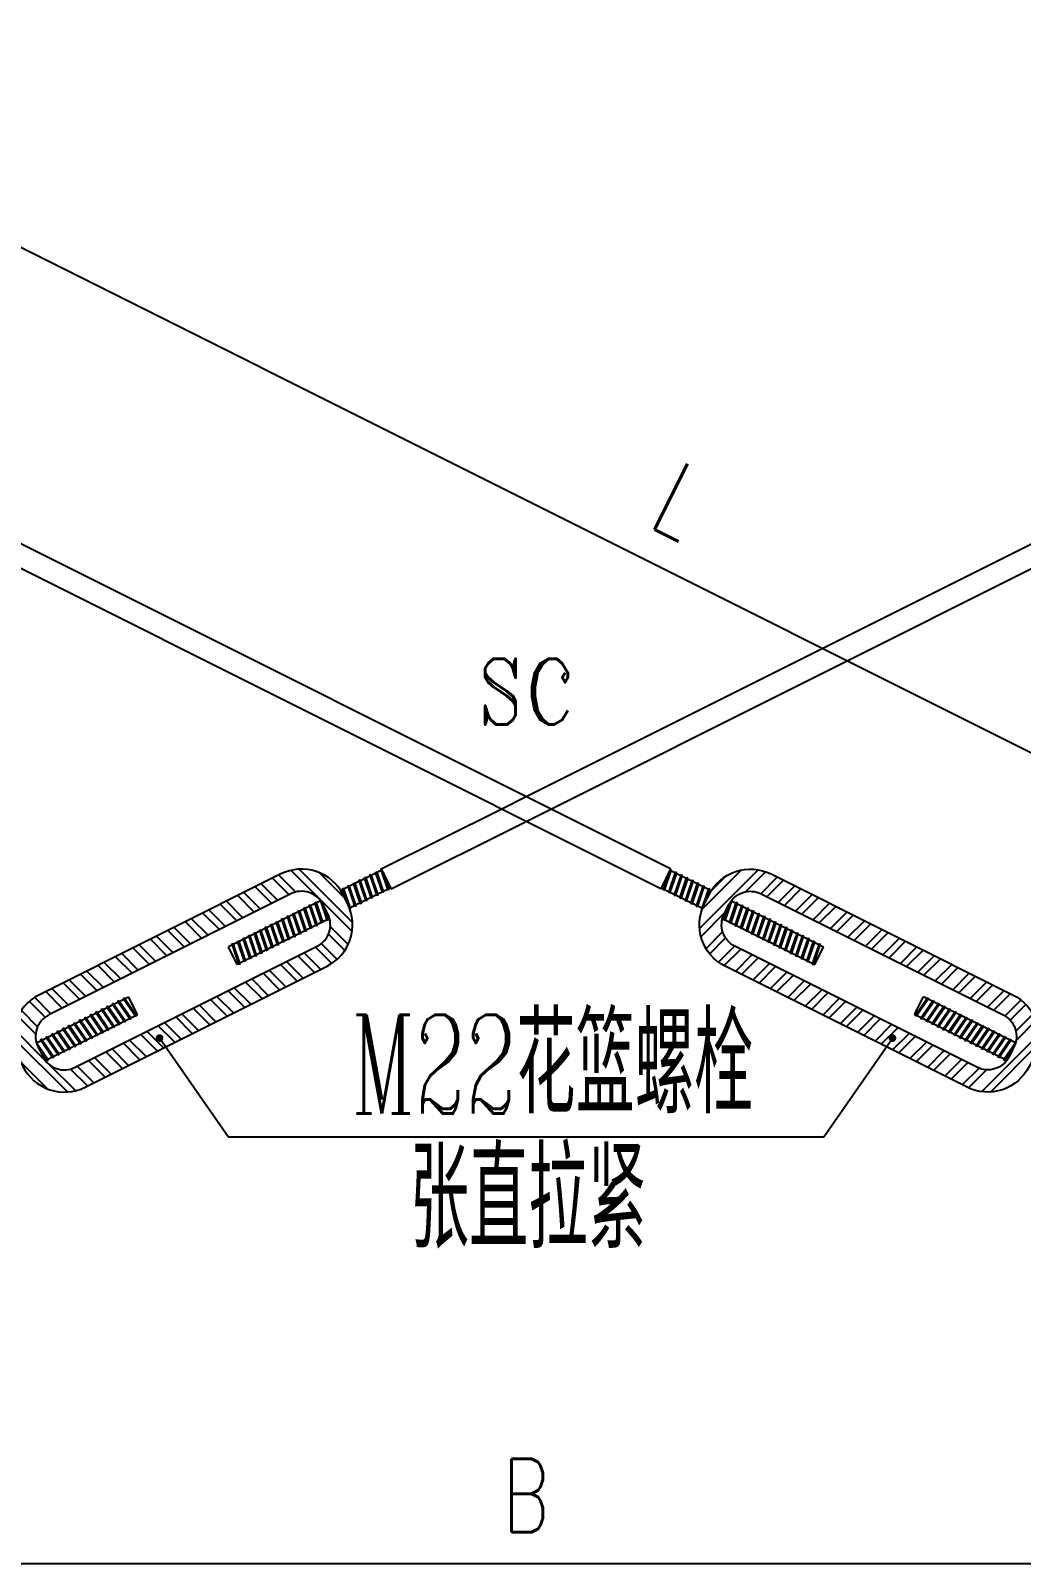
# Model space of a CAD drawing. Extents: x -17471 to 313636, y -71590 to 757901.
# Drawn here: x 197927 to 203446, y 705236 to 713771 of the extents above; entities that cross this region are included whole.
import ezdxf
from ezdxf.enums import TextEntityAlignment as Align

# ---------------------------------------------------------------- set-up
doc = ezdxf.new("R2010")
doc.units = 0
doc.header["$LTSCALE"] = 1000
doc.header["$MEASUREMENT"] = 0
for name, color, linetype in [('LAYER4', 4, 'Continuous'), ('PUB_DIM', 3, 'Continuous'), ('THIN', 7, 'Continuous'), ('填充', 8, 'Continuous'), ('支撑', 4, 'Continuous'), ('标注', 7, 'Continuous')]:
    doc.layers.add(name, color=color, linetype=linetype)
doc.styles.add('_TCH_DIM_T3', font='SIMPLEX', dxfattribs={"width": 0.705882, "bigfont": 'GBCBIG'})
doc.styles.add('TSSD_Label', font='complex.shx', dxfattribs={"width": 0.7, "bigfont": 'hztxt.shx'})
doc.dimstyles.new('_TCH_ARCH&&100', dxfattribs={"dimtxt": 297.5, "dimasz": 100, "dimexe": 250, "dimexo": 300, "dimgap": 126.25, "dimtad": 1, "dimdec": 0, "dimzin": 0, "dimdsep": 46, "dimtxsty": '_TCH_DIM_T3', "dimblk": 'ARCHTICK', "dimcen": 0.09, "dimclrt": 7, "dimazin": 2, "dimtfac": 1, "dimtdec": 0, "dimtix": 1, "dimtmove": 2, "dimatfit": 3, "dimfxl": 0, "dimtolj": 1, "dimtzin": 0, "dimarcsym": 0})

# ---------------------------------------------------------------- blocks, each defined once
blk = doc.blocks.new('*X663')
at = {"layer": '填充', "linetype": 'Continuous'}
for p, q in [((15639567.3, -855204.7), (15639642.7, -855129.2)), ((15639595.4, -855218.8), (15639670.9, -855143.3)), ((15639646.8, -855244.5), (15639722.3, -855169)), ((15639674.9, -855258.5), (15639750.4, -855183.1)), ((15639726.4, -855284.2), (15639801.8, -855208.8)), ((15639754.5, -855298.3), (15639830, -855222.8)), ((15639805.9, -855324), (15639881.4, -855248.5)), ((15639834, -855338.1), (15639909.5, -855262.6)), ((15639885.5, -855363.8), (15639960.9, -855288.3)), ((15639913.6, -855377.9), (15639989.1, -855302.4)), ((15639965, -855403.6), (15640040.5, -855328.1)), ((15639993.1, -855417.6), (15640068.6, -855342.2)), ((15640044.6, -855443.3), (15640120, -855367.9)), ((15640072.7, -855457.4), (15640148.2, -855381.9)), ((15639372.3, -855519), (15639447.8, -855443.5)), ((15639400.4, -855533), (15639475.9, -855457.6)), ((15640124.1, -855483.1), (15640199.6, -855407.6)), ((15640152.2, -855497.2), (15640227.7, -855421.7)), ((15640203.7, -855522.9), (15640279.1, -855447.4)), ((15640231.8, -855536.9), (15640307.3, -855461.5)), ((15639451.9, -855558.7), (15639527.3, -855483.3)), ((15639480, -855572.8), (15639555.5, -855497.3)), ((15639531.4, -855598.5), (15639606.9, -855523)), ((15639559.5, -855612.6), (15639635, -855537.1)), ((15640283.2, -855562.7), (15640358.7, -855487.2)), ((15640311.3, -855576.7), (15640386.8, -855501.3)), ((15640362.8, -855602.4), (15640438.2, -855527)), ((15640390.9, -855616.5), (15640466.4, -855541)), ((15639611, -855638.3), (15639686.4, -855562.8)), ((15639639.1, -855652.3), (15639714.6, -855576.9)), ((15639690.5, -855678.1), (15639766, -855602.6)), ((15639718.6, -855692.1), (15639794.1, -855616.7)), ((15640442.3, -855642.2), (15640517.8, -855566.7)), ((15640470.4, -855656.3), (15640545.9, -855580.8)), ((15640521.9, -855682), (15640597.3, -855606.5)), ((15639770.1, -855717.8), (15639845.5, -855642.4)), ((15639798.2, -855731.9), (15639873.7, -855656.4)), ((15639849.6, -855757.6), (15639925.1, -855682.1)), ((15640550, -855696), (15640617.5, -855628.6)), ((15639877.7, -855771.7), (15639953.2, -855696.2)), ((15639929.2, -855797.4), (15640004.6, -855721.9)), ((15639957.3, -855811.4), (15640032.8, -855736)), ((15640008.7, -855837.2), (15640084.2, -855761.7)), ((15640036.8, -855851.2), (15640112.3, -855775.8)), ((15640088.3, -855876.9), (15640163.7, -855801.5)), ((15640116.4, -855891), (15640191.9, -855815.5)), ((15640167.8, -855916.7), (15640243.3, -855841.2)), ((15640195.9, -855930.8), (15640271.4, -855855.3)), ((15640247.4, -855956.5), (15640322.8, -855881)), ((15640275.5, -855970.5), (15640351, -855895.1)), ((15640326.9, -855996.3), (15640402.4, -855920.8)), ((15640355, -856010.3), (15640424.9, -855940.4))]:
    blk.add_line(p, q, dxfattribs=at)
blk = doc.blocks.new('*X664')
at = {"layer": '填充', "linetype": 'Continuous'}
for p, q in [((15639209.5, -855323.8), (15639476.4, -855056.9)), ((15639222.1, -855234.1), (15639398.3, -855057.9)), ((15639264.3, -855149.7), (15639327.8, -855086.2)), ((15639418.7, -855156.8), (15639510, -855065.5)), ((15639487.6, -855165.1), (15639563.2, -855089.4)), ((15639515.8, -855179), (15639591.3, -855103.5)), ((15639215.6, -855359.9), (15639324.6, -855250.9)), ((15639238.6, -855414.1), (15639314.6, -855338)), ((15639256, -855438.8), (15639327.8, -855367)), ((15639295.1, -855476.9), (15639368.4, -855403.6)), ((15639321.2, -855493), (15639396.4, -855417.8))]:
    blk.add_line(p, q, dxfattribs=at)
blk = doc.blocks.new('*X665')
at = {"layer": '填充', "linetype": 'Continuous'}
for p, q in [((15640600.8, -855722.4), (15640673.6, -855649.5)), ((15640617.5, -855628.6), (15640625.4, -855620.6)), ((15640624.1, -855741.2), (15640695.3, -855670.1)), ((15640650.5, -855792), (15640728.2, -855714.3)), ((15640651.4, -855833.3), (15640741.3, -855743.4)), ((15640495.4, -856066.4), (15640753.3, -855808.5)), ((15640536.3, -856067.7), (15640749.9, -855854.1)), ((15640406.5, -856036), (15640482.7, -855959.8)), ((15640424.9, -855940.4), (15640430.5, -855934.9)), ((15640435.2, -856049.5), (15640517.3, -855967.4))]:
    blk.add_line(p, q, dxfattribs=at)
blk = doc.blocks.new('*X666')
at = {"layer": '填充', "linetype": 'Continuous'}
for p, q in [((15636226.4, -855728), (15636155, -855656.6)), ((15636253.1, -855712.5), (15636179.3, -855638.7)), ((15636183.7, -855804.6), (15636103.4, -855724.3)), ((15636192.3, -855771.1), (15636118.8, -855697.6)), ((15636328.2, -856068.5), (15636082.4, -855822.6)), ((15636227.1, -855925.2), (15636084.7, -855782.8)), ((15636235.7, -856053.1), (15636115.4, -855932.7)), ((15636364.4, -856062.4), (15636245, -855943.1)), ((15636420, -856040.9), (15636342.9, -855963.8)), ((15636448.1, -856026.8), (15636372.6, -855951.3))]:
    blk.add_line(p, q, dxfattribs=at)
blk = doc.blocks.new('*X667')
at = {"layer": '填充', "linetype": 'Continuous'}
for p, q in [((15637626.7, -855296.2), (15637384.6, -855054.1)), ((15637338.7, -855169.7), (15637263.2, -855094.3)), ((15637369, -855157.9), (15637291.4, -855080.2)), ((15637624.7, -855336.5), (15637347.6, -855059.3)), ((15637590.9, -855183.3), (15637477.5, -855069.9)), ((15637287.3, -855195.5), (15637275.3, -855183.5)), ((15637607.2, -855396.1), (15637526, -855314.8)), ((15637555.9, -855464.1), (15637484.4, -855392.6)), ((15637592.3, -855423.4), (15637517.8, -855348.9)), ((15637482.2, -855509.7), (15637438.3, -855465.8)), ((15637532, -855482.4), (15637458.2, -855408.6))]:
    blk.add_line(p, q, dxfattribs=at)
blk = doc.blocks.new('*X668')
at = {"layer": '填充', "linetype": 'Continuous'}
for p, q in [((15637275.3, -855183.5), (15637211.8, -855120)), ((15637179.6, -855249.3), (15637104.1, -855173.8)), ((15637207.7, -855235.2), (15637132.3, -855159.8)), ((15637259.1, -855209.5), (15637183.7, -855134.1)), ((15637020.5, -855328.8), (15636945, -855253.4)), ((15637048.6, -855314.8), (15636973.2, -855239.3)), ((15637100, -855289.1), (15637024.6, -855213.6)), ((15637128.2, -855275), (15637052.7, -855199.5)), ((15636861.4, -855408.4), (15636785.9, -855332.9)), ((15636889.5, -855394.3), (15636814.1, -855318.9)), ((15636941, -855368.6), (15636865.5, -855293.2)), ((15636969.1, -855354.6), (15636893.6, -855279.1)), ((15636730.4, -855473.9), (15636655, -855398.4)), ((15636781.9, -855448.2), (15636706.4, -855372.7)), ((15636810, -855434.1), (15636734.5, -855358.6)), ((15636622.8, -855527.7), (15636547.3, -855452.3)), ((15636650.9, -855513.7), (15636575.4, -855438.2)), ((15636702.3, -855487.9), (15636626.8, -855412.5)), ((15637402.7, -855549.5), (15637327.2, -855474)), ((15637454.1, -855523.8), (15637378.6, -855448.3)), ((15637438.3, -855465.8), (15637406.8, -855434.3)), ((15636463.7, -855607.3), (15636388.2, -855531.8)), ((15636491.8, -855593.2), (15636416.3, -855517.7)), ((15636543.2, -855567.5), (15636467.7, -855492)), ((15636571.3, -855553.4), (15636495.9, -855478)), ((15637295, -855603.3), (15637219.5, -855527.9)), ((15637323.1, -855589.3), (15637247.7, -855513.8)), ((15637374.5, -855563.6), (15637299.1, -855488.1)), ((15636304.6, -855686.8), (15636229.1, -855611.4)), ((15636332.7, -855672.8), (15636257.2, -855597.3)), ((15636384.1, -855647), (15636308.6, -855571.6)), ((15636412.2, -855633), (15636336.8, -855557.5)), ((15637135.9, -855682.9), (15637060.4, -855607.4)), ((15637164, -855668.8), (15637088.6, -855593.4)), ((15637215.4, -855643.1), (15637140, -855567.7)), ((15637243.6, -855629.1), (15637168.1, -855553.6)), ((15637004.9, -855748.4), (15636929.5, -855672.9)), ((15637056.3, -855722.7), (15636980.9, -855647.2)), ((15637084.5, -855708.6), (15637009, -855633.1)), ((15636845.8, -855827.9), (15636770.4, -855752.5)), ((15636897.2, -855802.2), (15636821.8, -855726.7)), ((15636925.4, -855788.2), (15636849.9, -855712.7)), ((15636976.8, -855762.4), (15636901.3, -855687)), ((15636738.2, -855881.8), (15636662.7, -855806.3)), ((15636766.3, -855867.7), (15636690.8, -855792.2)), ((15636817.7, -855842), (15636742.2, -855766.5)), ((15636579.1, -855961.3), (15636503.6, -855885.8)), ((15636607.2, -855947.3), (15636531.7, -855871.8)), ((15636658.6, -855921.5), (15636583.1, -855846.1)), ((15636686.7, -855907.5), (15636611.3, -855832)), ((15636499.5, -856001.1), (15636424, -855925.6)), ((15636527.6, -855987), (15636452.2, -855911.6))]:
    blk.add_line(p, q, dxfattribs=at)
blk = doc.blocks.new('_ArchTick')
at = {"color": 0, "linetype": 'ByBlock', "const_width": 0.4}
blk.add_lwpolyline([(-0.5, -0.5), (0.5, 0.5)], dxfattribs=at)
blk = doc.blocks.new('*D3128')
at = {"layer": 'Defpoints', "color": 0, "transparency": 16777216}
for p in [(8489082.6, -2319378.5), (8496582.6, -2319378.5), (8496582.6, -2320360.3)]:
    blk.add_point(p, dxfattribs=at)
at = {"layer": 'PUB_DIM', "color": 0, "lineweight": -2, "transparency": 16777216}
for p, q in [((8489082.6, -2319678.5), (8489082.6, -2320610.3)), ((8496582.6, -2319678.5), (8496582.6, -2320610.3)), ((8489082.6, -2320360.3), (8496582.6, -2320360.3))]:
    blk.add_line(p, q, dxfattribs=at)
at = {"layer": 'PUB_DIM', "color": 0, "lineweight": -2, "transparency": 16777216, "xscale": 100, "yscale": 100, "zscale": 100, "rotation": 180}
blk.add_blockref('_ArchTick', (8489082.6, -2320360.3), dxfattribs=at)
at = {"layer": 'PUB_DIM', "color": 0, "lineweight": -2, "transparency": 16777216, "xscale": 100, "yscale": 100, "zscale": 100}
blk.add_blockref('_ArchTick', (8496582.6, -2320360.3), dxfattribs=at)
at = {"layer": 'PUB_DIM', "color": 7, "transparency": 16777216, "insert": (8492832.6, -2320085.3), "char_height": 297.5, "attachment_point": 5, "style": '_TCH_DIM_T3'}
blk.add_mtext('\\A1;B', dxfattribs=at)
blk = doc.blocks.new('*D3130')
at = {"layer": 'Defpoints', "color": 0, "transparency": 16777216}
for p in [(8488548.2, -2315118.7), (8497635.2, -2318456), (8497152.7, -2319420.9)]:
    blk.add_point(p, dxfattribs=at)
at = {"layer": 'PUB_DIM', "color": 0, "lineweight": -2, "transparency": 16777216}
for p, q in [((8488682.4, -2314850.3), (8489142.5, -2313930.1)), ((8489030.7, -2314153.7), (8497635.2, -2318456)), ((8497286.9, -2319152.6), (8497747, -2318232.4))]:
    blk.add_line(p, q, dxfattribs=at)
at = {"layer": 'PUB_DIM', "color": 0, "lineweight": -2, "transparency": 16777216, "xscale": 100, "yscale": 100, "zscale": 100}
for p, rotation in [((8489030.7, -2314153.7), 153.4349488244253), ((8497635.2, -2318456), 333.4349488244252)]:
    blk.add_blockref('_ArchTick', p, dxfattribs=dict(at, rotation=rotation))
at = {"layer": 'PUB_DIM', "color": 7, "transparency": 16777216, "insert": (8493455.9, -2316058.9), "char_height": 297.5, "attachment_point": 5, "rotation": 333.43495, "style": '_TCH_DIM_T3'}
blk.add_mtext('\\A1;L', dxfattribs=at)
blk = doc.blocks.new('2a')
at = {"layer": 'LAYER4'}
for points in [[(8491839.7, -2317568.7), (8490859.4, -2318058.8, 0.414214), (8490775.6, -2318310.4), (8490794.5, -2318348.3, 0.414214), (8491046.1, -2318432.1), (8492026.4, -2317942, 0.414214), (8492110.2, -2317690.4), (8492091.3, -2317652.5, 0.414214)], [(8493825.4, -2317568.7), (8494805.7, -2318058.8, -0.414214), (8494889.6, -2318310.4), (8494870.7, -2318348.3, -0.414214), (8494619.1, -2318432.1), (8493638.8, -2317942, -0.414214), (8493554.9, -2317690.4), (8493573.9, -2317652.5, -0.414214)], [(8491880, -2317649.2), (8490899.7, -2318139.3, 0.414214), (8490856.1, -2318270.2), (8490875, -2318308, 0.414214), (8491005.8, -2318351.6), (8491986.1, -2317861.5, 0.414214), (8492029.7, -2317730.7), (8492010.8, -2317692.8, 0.414214)], [(8493785.2, -2317649.2), (8494765.5, -2318139.3, -0.414214), (8494809.1, -2318270.2), (8494790.2, -2318308, -0.414214), (8494659.3, -2318351.6), (8493679, -2317861.5, -0.414214), (8493635.4, -2317730.7), (8493654.4, -2317692.8, -0.414214)]]:
    blk.add_lwpolyline(points, format="xyb", close=True, dxfattribs=at)
at = {"layer": '支撑', "linetype": 'Continuous'}
for p, q in [((8493418.6, -2317548.3), (8489326.3, -2315502.1)), ((8492832.6, -2317255.3), (8496338.8, -2315502.1)), ((8493378.4, -2317628.8), (8489286.1, -2315582.6)), ((8492933.2, -2317305.6), (8496379.1, -2315582.6)), ((8492246.5, -2317548.3), (8492732, -2317305.6)), ((8492286.8, -2317628.8), (8492832.6, -2317355.9)), ((8492248.8, -2317552.8), (8492082, -2317636.1)), ((8492246.5, -2317548.3), (8492286.8, -2317628.8)), ((8493418.6, -2317548.3), (8493378.4, -2317628.8)), ((8493416.4, -2317552.8), (8493583.1, -2317636.1)), ((8492284.5, -2317624.3), (8492117.8, -2317707.7)), ((8493380.6, -2317624.3), (8493547.4, -2317707.7)), ((8492000.7, -2317676.8), (8491627.1, -2317863.6)), ((8493664.4, -2317676.8), (8494038, -2317863.6)), ((8492036.5, -2317748.3), (8491662.9, -2317935.1)), ((8493628.6, -2317748.3), (8494002.3, -2317935.1)), ((8491662.9, -2317935.1), (8491627.1, -2317863.6)), ((8494002.3, -2317935.1), (8494038, -2317863.6)), ((8490849.3, -2318252.5), (8491222.9, -2318065.7)), ((8491258.7, -2318137.2), (8491222.9, -2318065.7)), ((8494406.5, -2318137.2), (8494442.3, -2318065.7)), ((8494815.9, -2318252.5), (8494442.3, -2318065.7)), ((8490885.1, -2318324.1), (8491258.7, -2318137.2)), ((8494780.1, -2318324.1), (8494406.5, -2318137.2))]:
    blk.add_line(p, q, dxfattribs=at)
at = {"layer": '标注', "color": 5, "linetype": 'Continuous'}
for p, q in [((8492732, -2317305.6), (8492832.6, -2317255.3)), ((8492832.6, -2317355.9), (8492933.2, -2317305.6))]:
    blk.add_line(p, q, dxfattribs=at)
at = {"layer": '标注', "linetype": 'Continuous'}
for p, q in [((8492201.2, -2317576.6), (8492201.8, -2317570.6)), ((8492201.2, -2317576.6), (8492227, -2317653.1)), ((8492201.8, -2317570.6), (8492230.9, -2317656.7)), ((8492205.7, -2317574.3), (8492201.8, -2317570.6)), ((8492205.7, -2317574.3), (8492231.5, -2317650.8)), ((8492223.5, -2317565.4), (8492224.2, -2317559.5)), ((8492223.5, -2317565.4), (8492249.4, -2317641.9)), ((8492224.2, -2317559.5), (8492253.2, -2317645.6)), ((8492228, -2317563.1), (8492224.2, -2317559.5)), ((8492228, -2317563.1), (8492253.9, -2317639.6)), ((8492245.9, -2317554.2), (8492246.5, -2317548.3)), ((8492245.9, -2317554.2), (8492271.7, -2317630.7)), ((8492246.5, -2317548.3), (8492275.6, -2317634.4)), ((8492254.7, -2317564.5), (8492276.2, -2317628.5)), ((8493410.5, -2317564.5), (8493388.9, -2317628.5)), ((8493418.6, -2317548.3), (8493389.6, -2317634.4)), ((8493419.3, -2317554.2), (8493393.4, -2317630.7)), ((8493437.1, -2317563.1), (8493411.3, -2317639.6)), ((8493441, -2317559.5), (8493411.9, -2317645.6)), ((8493441.6, -2317565.4), (8493415.8, -2317641.9)), ((8493419.3, -2317554.2), (8493418.6, -2317548.3)), ((8493459.5, -2317574.3), (8493433.6, -2317650.8)), ((8493463.4, -2317570.6), (8493434.3, -2317656.7)), ((8493437.1, -2317563.1), (8493441, -2317559.5)), ((8493464, -2317576.6), (8493438.2, -2317653.1)), ((8493441.6, -2317565.4), (8493441, -2317559.5)), ((8493459.5, -2317574.3), (8493463.4, -2317570.6)), ((8493464, -2317576.6), (8493463.4, -2317570.6)), ((8492089.4, -2317632.5), (8492090, -2317626.5)), ((8492089.4, -2317632.5), (8492106.2, -2317682.4)), ((8492090, -2317626.5), (8492115.3, -2317701.3)), ((8492093.9, -2317630.2), (8492090, -2317626.5)), ((8492093.9, -2317630.2), (8492119.7, -2317706.7)), ((8492111.7, -2317621.3), (8492112.4, -2317615.4)), ((8492111.7, -2317621.3), (8492137.6, -2317697.8)), ((8492112.4, -2317615.4), (8492141.4, -2317701.5)), ((8492116.2, -2317619), (8492112.4, -2317615.4)), ((8492116.2, -2317619), (8492142.1, -2317695.5)), ((8492134.1, -2317610.1), (8492134.7, -2317604.2)), ((8492134.1, -2317610.1), (8492159.9, -2317686.6)), ((8492134.7, -2317604.2), (8492163.8, -2317690.3)), ((8492138.6, -2317607.8), (8492134.7, -2317604.2)), ((8492138.6, -2317607.8), (8492164.4, -2317684.4)), ((8492156.4, -2317598.9), (8492157.1, -2317593)), ((8492156.4, -2317598.9), (8492182.3, -2317675.4)), ((8492157.1, -2317593), (8492186.2, -2317679.1)), ((8492161, -2317596.7), (8492157.1, -2317593)), ((8492161, -2317596.7), (8492186.8, -2317673.2)), ((8492178.8, -2317587.7), (8492179.4, -2317581.8)), ((8492178.8, -2317587.7), (8492204.6, -2317664.3)), ((8492179.4, -2317581.8), (8492208.5, -2317667.9)), ((8492183.3, -2317585.5), (8492179.4, -2317581.8)), ((8492183.3, -2317585.5), (8492209.2, -2317662)), ((8492253.2, -2317645.6), (8492249.4, -2317641.9)), ((8492253.9, -2317639.6), (8492253.2, -2317645.6)), ((8492275.6, -2317634.4), (8492271.7, -2317630.7)), ((8492276.2, -2317628.5), (8492275.6, -2317634.4)), ((8492286.8, -2317628.8), (8492282.3, -2317625.4)), ((8493378.4, -2317628.8), (8493382.9, -2317625.4)), ((8493388.9, -2317628.5), (8493389.6, -2317634.4)), ((8493389.6, -2317634.4), (8493393.4, -2317630.7)), ((8493411.3, -2317639.6), (8493411.9, -2317645.6)), ((8493411.9, -2317645.6), (8493415.8, -2317641.9)), ((8493481.8, -2317585.5), (8493456, -2317662)), ((8493485.7, -2317581.8), (8493456.6, -2317667.9)), ((8493486.4, -2317587.7), (8493460.5, -2317664.3)), ((8493504.2, -2317596.7), (8493478.4, -2317673.2)), ((8493508.1, -2317593), (8493479, -2317679.1)), ((8493481.8, -2317585.5), (8493485.7, -2317581.8)), ((8493508.7, -2317598.9), (8493482.9, -2317675.4)), ((8493486.4, -2317587.7), (8493485.7, -2317581.8)), ((8493526.6, -2317607.8), (8493500.7, -2317684.4)), ((8493530.4, -2317604.2), (8493501.4, -2317690.3)), ((8493504.2, -2317596.7), (8493508.1, -2317593)), ((8493531.1, -2317610.1), (8493505.2, -2317686.6)), ((8493508.7, -2317598.9), (8493508.1, -2317593)), ((8493548.9, -2317619), (8493523.1, -2317695.5)), ((8493552.8, -2317615.4), (8493523.7, -2317701.5)), ((8493526.6, -2317607.8), (8493530.4, -2317604.2)), ((8493553.4, -2317621.3), (8493527.6, -2317697.8)), ((8493531.1, -2317610.1), (8493530.4, -2317604.2)), ((8493571.3, -2317630.2), (8493545.4, -2317706.7)), ((8493548.9, -2317619), (8493552.8, -2317615.4)), ((8493575.2, -2317626.5), (8493549.9, -2317701.3)), ((8493553.4, -2317621.3), (8493552.8, -2317615.4)), ((8493575.8, -2317632.5), (8493558.9, -2317682.4)), ((8493571.3, -2317630.2), (8493575.2, -2317626.5)), ((8493575.8, -2317632.5), (8493575.2, -2317626.5)), ((8491955.2, -2317699.5), (8491955.8, -2317693.6)), ((8491955.2, -2317699.5), (8491981, -2317776.1)), ((8491959.7, -2317697.3), (8491955.8, -2317693.6)), ((8491955.8, -2317693.6), (8491984.9, -2317779.7)), ((8491959.7, -2317697.3), (8491985.6, -2317773.8)), ((8491977.6, -2317688.4), (8491978.2, -2317682.4)), ((8491977.6, -2317688.4), (8492003.4, -2317764.9)), ((8491982.1, -2317686.1), (8491978.2, -2317682.4)), ((8491978.2, -2317682.4), (8492007.3, -2317768.5)), ((8491982.1, -2317686.1), (8492007.9, -2317762.6)), ((8491999.9, -2317677.2), (8492000.1, -2317675.9)), ((8491999.9, -2317677.2), (8492025.8, -2317753.7)), ((8492003.9, -2317681.1), (8492029.6, -2317757.4)), ((8492009.8, -2317690.9), (8492030.3, -2317751.4)), ((8492141.4, -2317701.5), (8492137.6, -2317697.8)), ((8492142.1, -2317695.5), (8492141.4, -2317701.5)), ((8492163.8, -2317690.3), (8492159.9, -2317686.6)), ((8492164.4, -2317684.4), (8492163.8, -2317690.3)), ((8492186.2, -2317679.1), (8492182.3, -2317675.4)), ((8492186.8, -2317673.2), (8492186.2, -2317679.1)), ((8492208.5, -2317667.9), (8492204.6, -2317664.3)), ((8492209.2, -2317662), (8492208.5, -2317667.9)), ((8492230.9, -2317656.7), (8492227, -2317653.1)), ((8492231.5, -2317650.8), (8492230.9, -2317656.7)), ((8493433.6, -2317650.8), (8493434.3, -2317656.7)), ((8493434.3, -2317656.7), (8493438.2, -2317653.1)), ((8493456, -2317662), (8493456.6, -2317667.9)), ((8493456.6, -2317667.9), (8493460.5, -2317664.3)), ((8493478.4, -2317673.2), (8493479, -2317679.1)), ((8493479, -2317679.1), (8493482.9, -2317675.4)), ((8493500.7, -2317684.4), (8493501.4, -2317690.3)), ((8493501.4, -2317690.3), (8493505.2, -2317686.6)), ((8493523.1, -2317695.5), (8493523.7, -2317701.5)), ((8493523.7, -2317701.5), (8493527.6, -2317697.8)), ((8493655.3, -2317690.9), (8493634.9, -2317751.4)), ((8493661.3, -2317681.1), (8493635.5, -2317757.4)), ((8493665.2, -2317677.2), (8493639.4, -2317753.7)), ((8493683.1, -2317686.1), (8493657.2, -2317762.6)), ((8493687, -2317682.4), (8493657.9, -2317768.5)), ((8493687.6, -2317688.4), (8493661.8, -2317764.9)), ((8493665.2, -2317677.2), (8493665.1, -2317675.9)), ((8493705.4, -2317697.3), (8493679.6, -2317773.8)), ((8493709.3, -2317693.6), (8493680.2, -2317779.7)), ((8493683.1, -2317686.1), (8493687, -2317682.4)), ((8493710, -2317699.5), (8493684.1, -2317776.1)), ((8493687.6, -2317688.4), (8493687, -2317682.4)), ((8493705.4, -2317697.3), (8493709.3, -2317693.6)), ((8493710, -2317699.5), (8493709.3, -2317693.6)), ((8491821, -2317766.6), (8491821.7, -2317760.7)), ((8491821, -2317766.6), (8491846.9, -2317843.1)), ((8491825.5, -2317764.4), (8491821.7, -2317760.7)), ((8491821.7, -2317760.7), (8491850.7, -2317846.8)), ((8491825.5, -2317764.4), (8491851.4, -2317840.9)), ((8491843.4, -2317755.4), (8491844, -2317749.5)), ((8491843.4, -2317755.4), (8491869.2, -2317832)), ((8491847.9, -2317753.2), (8491844, -2317749.5)), ((8491844, -2317749.5), (8491873.1, -2317835.6)), ((8491847.9, -2317753.2), (8491873.7, -2317829.7)), ((8491865.8, -2317744.3), (8491866.4, -2317738.3)), ((8491865.8, -2317744.3), (8491891.6, -2317820.8)), ((8491870.3, -2317742), (8491866.4, -2317738.3)), ((8491866.4, -2317738.3), (8491895.5, -2317824.4)), ((8491870.3, -2317742), (8491896.1, -2317818.5)), ((8491888.1, -2317733.1), (8491888.8, -2317727.2)), ((8491888.1, -2317733.1), (8491914, -2317809.6)), ((8491892.6, -2317730.8), (8491888.8, -2317727.2)), ((8491888.8, -2317727.2), (8491917.8, -2317813.3)), ((8491892.6, -2317730.8), (8491918.5, -2317807.3)), ((8491910.5, -2317721.9), (8491911.1, -2317716)), ((8491910.5, -2317721.9), (8491936.3, -2317798.4)), ((8491915, -2317719.6), (8491911.1, -2317716)), ((8491911.1, -2317716), (8491940.2, -2317802.1)), ((8491915, -2317719.6), (8491940.8, -2317796.2)), ((8491932.8, -2317710.7), (8491933.5, -2317704.8)), ((8491932.8, -2317710.7), (8491958.7, -2317787.2)), ((8491937.4, -2317708.5), (8491933.5, -2317704.8)), ((8491933.5, -2317704.8), (8491962.5, -2317790.9)), ((8491937.4, -2317708.5), (8491963.2, -2317785)), ((8492007.3, -2317768.5), (8492003.4, -2317764.9)), ((8492007.9, -2317762.6), (8492007.3, -2317768.5)), ((8492029.6, -2317757.4), (8492025.8, -2317753.7)), ((8492030.3, -2317751.4), (8492029.6, -2317757.4)), ((8492119.7, -2317706.7), (8492119.2, -2317711.5)), ((8493545.4, -2317706.7), (8493546, -2317711.5)), ((8493634.9, -2317751.4), (8493635.5, -2317757.4)), ((8493635.5, -2317757.4), (8493639.4, -2317753.7)), ((8493657.2, -2317762.6), (8493657.9, -2317768.5)), ((8493657.9, -2317768.5), (8493661.8, -2317764.9)), ((8493727.8, -2317708.5), (8493702, -2317785)), ((8493731.7, -2317704.8), (8493702.6, -2317790.9)), ((8493732.3, -2317710.7), (8493706.5, -2317787.2)), ((8493750.2, -2317719.6), (8493724.3, -2317796.2)), ((8493754, -2317716), (8493725, -2317802.1)), ((8493727.8, -2317708.5), (8493731.7, -2317704.8)), ((8493754.7, -2317721.9), (8493728.8, -2317798.4)), ((8493732.3, -2317710.7), (8493731.7, -2317704.8)), ((8493772.5, -2317730.8), (8493746.7, -2317807.3)), ((8493776.4, -2317727.2), (8493747.3, -2317813.3)), ((8493750.2, -2317719.6), (8493754, -2317716)), ((8493777, -2317733.1), (8493751.2, -2317809.6)), ((8493754.7, -2317721.9), (8493754, -2317716)), ((8493794.9, -2317742), (8493769, -2317818.5)), ((8493798.8, -2317738.3), (8493769.7, -2317824.4)), ((8493772.5, -2317730.8), (8493776.4, -2317727.2)), ((8493799.4, -2317744.3), (8493773.6, -2317820.8)), ((8493777, -2317733.1), (8493776.4, -2317727.2)), ((8493817.2, -2317753.2), (8493791.4, -2317829.7)), ((8493821.1, -2317749.5), (8493792.1, -2317835.6)), ((8493794.9, -2317742), (8493798.8, -2317738.3)), ((8493821.8, -2317755.4), (8493795.9, -2317832)), ((8493799.4, -2317744.3), (8493798.8, -2317738.3)), ((8493839.6, -2317764.4), (8493813.8, -2317840.9)), ((8493843.5, -2317760.7), (8493814.4, -2317846.8)), ((8493817.2, -2317753.2), (8493821.1, -2317749.5)), ((8493844.1, -2317766.6), (8493818.3, -2317843.1)), ((8493821.8, -2317755.4), (8493821.1, -2317749.5)), ((8493839.6, -2317764.4), (8493843.5, -2317760.7)), ((8493844.1, -2317766.6), (8493843.5, -2317760.7)), ((8491686.9, -2317833.7), (8491687.5, -2317827.8)), ((8491691.4, -2317831.4), (8491687.5, -2317827.8)), ((8491687.5, -2317827.8), (8491716.6, -2317913.9)), ((8491709.2, -2317822.5), (8491709.9, -2317816.6)), ((8491709.2, -2317822.5), (8491735.1, -2317899)), ((8491713.7, -2317820.3), (8491709.9, -2317816.6)), ((8491709.9, -2317816.6), (8491738.9, -2317902.7)), ((8491713.7, -2317820.3), (8491739.6, -2317896.8)), ((8491731.6, -2317811.3), (8491732.2, -2317805.4)), ((8491731.6, -2317811.3), (8491757.4, -2317887.9)), ((8491736.1, -2317809.1), (8491732.2, -2317805.4)), ((8491732.2, -2317805.4), (8491761.3, -2317891.5)), ((8491736.1, -2317809.1), (8491761.9, -2317885.6)), ((8491754, -2317800.2), (8491754.6, -2317794.3)), ((8491754, -2317800.2), (8491779.8, -2317876.7)), ((8491758.5, -2317797.9), (8491754.6, -2317794.3)), ((8491754.6, -2317794.3), (8491783.7, -2317880.3)), ((8491758.5, -2317797.9), (8491784.3, -2317874.4)), ((8491776.3, -2317789), (8491777, -2317783.1)), ((8491776.3, -2317789), (8491802.2, -2317865.5)), ((8491780.8, -2317786.7), (8491777, -2317783.1)), ((8491777, -2317783.1), (8491806, -2317869.2)), ((8491780.8, -2317786.7), (8491806.7, -2317863.2)), ((8491798.7, -2317777.8), (8491799.3, -2317771.9)), ((8491798.7, -2317777.8), (8491824.5, -2317854.3)), ((8491803.2, -2317775.5), (8491799.3, -2317771.9)), ((8491799.3, -2317771.9), (8491828.4, -2317858)), ((8491803.2, -2317775.5), (8491829, -2317852.1)), ((8491895.5, -2317824.4), (8491891.6, -2317820.8)), ((8491896.1, -2317818.5), (8491895.5, -2317824.4)), ((8491917.8, -2317813.3), (8491914, -2317809.6)), ((8491918.5, -2317807.3), (8491917.8, -2317813.3)), ((8491940.2, -2317802.1), (8491936.3, -2317798.4)), ((8491940.8, -2317796.2), (8491940.2, -2317802.1)), ((8491962.5, -2317790.9), (8491958.7, -2317787.2)), ((8491963.2, -2317785), (8491962.5, -2317790.9)), ((8491984.9, -2317779.7), (8491981, -2317776.1)), ((8491985.6, -2317773.8), (8491984.9, -2317779.7)), ((8493679.6, -2317773.8), (8493680.2, -2317779.7)), ((8493680.2, -2317779.7), (8493684.1, -2317776.1)), ((8493702, -2317785), (8493702.6, -2317790.9)), ((8493702.6, -2317790.9), (8493706.5, -2317787.2)), ((8493724.3, -2317796.2), (8493725, -2317802.1)), ((8493725, -2317802.1), (8493728.8, -2317798.4)), ((8493746.7, -2317807.3), (8493747.3, -2317813.3)), ((8493747.3, -2317813.3), (8493751.2, -2317809.6)), ((8493769, -2317818.5), (8493769.7, -2317824.4)), ((8493769.7, -2317824.4), (8493773.6, -2317820.8)), ((8493862, -2317775.5), (8493836.1, -2317852.1)), ((8493865.8, -2317771.9), (8493836.8, -2317858)), ((8493866.5, -2317777.8), (8493840.6, -2317854.3)), ((8493884.3, -2317786.7), (8493858.5, -2317863.2)), ((8493888.2, -2317783.1), (8493859.1, -2317869.2)), ((8493862, -2317775.5), (8493865.8, -2317771.9)), ((8493888.8, -2317789), (8493863, -2317865.5)), ((8493866.5, -2317777.8), (8493865.8, -2317771.9)), ((8493906.7, -2317797.9), (8493880.9, -2317874.4)), ((8493910.6, -2317794.3), (8493881.5, -2317880.3)), ((8493884.3, -2317786.7), (8493888.2, -2317783.1)), ((8493911.2, -2317800.2), (8493885.4, -2317876.7)), ((8493888.8, -2317789), (8493888.2, -2317783.1)), ((8493929.1, -2317809.1), (8493903.2, -2317885.6)), ((8493932.9, -2317805.4), (8493903.9, -2317891.5)), ((8493906.7, -2317797.9), (8493910.6, -2317794.3)), ((8493933.6, -2317811.3), (8493907.7, -2317887.9)), ((8493911.2, -2317800.2), (8493910.6, -2317794.3)), ((8493951.4, -2317820.3), (8493925.6, -2317896.8)), ((8493955.3, -2317816.6), (8493926.2, -2317902.7)), ((8493929.1, -2317809.1), (8493932.9, -2317805.4)), ((8493955.9, -2317822.5), (8493930.1, -2317899)), ((8493933.6, -2317811.3), (8493932.9, -2317805.4)), ((8493977.6, -2317827.8), (8493948.6, -2317913.9)), ((8493951.4, -2317820.3), (8493955.3, -2317816.6)), ((8493955.9, -2317822.5), (8493955.3, -2317816.6)), ((8493973.8, -2317831.4), (8493977.6, -2317827.8)), ((8493978.3, -2317833.7), (8493977.6, -2317827.8)), ((8491642.1, -2317856.1), (8491642.8, -2317850.2)), ((8491642.1, -2317856.1), (8491668, -2317932.6)), ((8491646.7, -2317853.8), (8491642.8, -2317850.2)), ((8491642.8, -2317850.2), (8491671.9, -2317936.2)), ((8491646.7, -2317853.8), (8491672.5, -2317930.3)), ((8491664.5, -2317844.9), (8491665.2, -2317839)), ((8491664.5, -2317844.9), (8491690.3, -2317921.4)), ((8491669, -2317842.6), (8491665.2, -2317839)), ((8491665.2, -2317839), (8491694.2, -2317925.1)), ((8491669, -2317842.6), (8491694.9, -2317919.1)), ((8491686.9, -2317833.7), (8491712.7, -2317910.2)), ((8491691.4, -2317831.4), (8491717.2, -2317908)), ((8491761.3, -2317891.5), (8491757.4, -2317887.9)), ((8491761.9, -2317885.6), (8491761.3, -2317891.5)), ((8491783.7, -2317880.3), (8491779.8, -2317876.7)), ((8491784.3, -2317874.4), (8491783.7, -2317880.3)), ((8491806, -2317869.2), (8491802.2, -2317865.5)), ((8491806.7, -2317863.2), (8491806, -2317869.2)), ((8491828.4, -2317858), (8491824.5, -2317854.3)), ((8491829, -2317852.1), (8491828.4, -2317858)), ((8491850.7, -2317846.8), (8491846.9, -2317843.1)), ((8491851.4, -2317840.9), (8491850.7, -2317846.8)), ((8491873.1, -2317835.6), (8491869.2, -2317832)), ((8491873.7, -2317829.7), (8491873.1, -2317835.6)), ((8493791.4, -2317829.7), (8493792.1, -2317835.6)), ((8493792.1, -2317835.6), (8493795.9, -2317832)), ((8493813.8, -2317840.9), (8493814.4, -2317846.8)), ((8493814.4, -2317846.8), (8493818.3, -2317843.1)), ((8493836.1, -2317852.1), (8493836.8, -2317858)), ((8493836.8, -2317858), (8493840.6, -2317854.3)), ((8493858.5, -2317863.2), (8493859.1, -2317869.2)), ((8493859.1, -2317869.2), (8493863, -2317865.5)), ((8493880.9, -2317874.4), (8493881.5, -2317880.3)), ((8493881.5, -2317880.3), (8493885.4, -2317876.7)), ((8493903.2, -2317885.6), (8493903.9, -2317891.5)), ((8493903.9, -2317891.5), (8493907.7, -2317887.9)), ((8493973.8, -2317831.4), (8493947.9, -2317908)), ((8493978.3, -2317833.7), (8493952.5, -2317910.2)), ((8493996.1, -2317842.6), (8493970.3, -2317919.1)), ((8494000, -2317839), (8493970.9, -2317925.1)), ((8494000.7, -2317844.9), (8493974.8, -2317921.4)), ((8494018.5, -2317853.8), (8493992.7, -2317930.3)), ((8494022.4, -2317850.2), (8493993.3, -2317936.2)), ((8493996.1, -2317842.6), (8494000, -2317839)), ((8494023, -2317856.1), (8493997.2, -2317932.6)), ((8494000.7, -2317844.9), (8494000, -2317839)), ((8494018.5, -2317853.8), (8494022.4, -2317850.2)), ((8494023, -2317856.1), (8494022.4, -2317850.2)), ((8491671.9, -2317936.2), (8491668, -2317932.6)), ((8491672.5, -2317930.3), (8491671.9, -2317936.2)), ((8491694.2, -2317925.1), (8491690.3, -2317921.4)), ((8491694.9, -2317919.1), (8491694.2, -2317925.1)), ((8491716.6, -2317913.9), (8491712.7, -2317910.2)), ((8491717.2, -2317908), (8491716.6, -2317913.9)), ((8491738.9, -2317902.7), (8491735.1, -2317899)), ((8491739.6, -2317896.8), (8491738.9, -2317902.7)), ((8493925.6, -2317896.8), (8493926.2, -2317902.7)), ((8493926.2, -2317902.7), (8493930.1, -2317899)), ((8493947.9, -2317908), (8493948.6, -2317913.9)), ((8493948.6, -2317913.9), (8493952.5, -2317910.2)), ((8493970.3, -2317919.1), (8493970.9, -2317925.1)), ((8493970.9, -2317925.1), (8493974.8, -2317921.4)), ((8493992.7, -2317930.3), (8493993.3, -2317936.2)), ((8493993.3, -2317936.2), (8493997.2, -2317932.6)), ((8491202.8, -2318070.2), (8491254.2, -2318145.1)), ((8491207.9, -2318073.2), (8491202.8, -2318070.2)), ((8491203.4, -2318075.5), (8491202.8, -2318070.2)), ((8491203.4, -2318075.5), (8491249.1, -2318142)), ((8491207.9, -2318073.2), (8491253.6, -2318139.8)), ((8494462.4, -2318070.2), (8494411, -2318145.1)), ((8494457.3, -2318073.2), (8494411.6, -2318139.8)), ((8494461.8, -2318075.5), (8494416.1, -2318142)), ((8494457.3, -2318073.2), (8494462.4, -2318070.2)), ((8494461.8, -2318075.5), (8494462.4, -2318070.2)), ((8491068.6, -2318137.3), (8491120, -2318212.2)), ((8491073.7, -2318140.3), (8491068.6, -2318137.3)), ((8491069.2, -2318142.5), (8491068.6, -2318137.3)), ((8491090.9, -2318126.1), (8491142.4, -2318201)), ((8491096.1, -2318129.1), (8491090.9, -2318126.1)), ((8491091.5, -2318131.4), (8491090.9, -2318126.1)), ((8491091.5, -2318131.4), (8491137.3, -2318197.9)), ((8491096.1, -2318129.1), (8491141.8, -2318195.7)), ((8491113.3, -2318114.9), (8491164.7, -2318189.8)), ((8491118.4, -2318117.9), (8491113.3, -2318114.9)), ((8491113.9, -2318120.2), (8491113.3, -2318114.9)), ((8491113.9, -2318120.2), (8491159.6, -2318186.8)), ((8491118.4, -2318117.9), (8491164.1, -2318184.5)), ((8491135.7, -2318103.7), (8491187.1, -2318178.6)), ((8491140.8, -2318106.7), (8491135.7, -2318103.7)), ((8491136.3, -2318109), (8491135.7, -2318103.7)), ((8491136.3, -2318109), (8491182, -2318175.6)), ((8491140.8, -2318106.7), (8491186.5, -2318173.3)), ((8491158, -2318092.5), (8491209.5, -2318167.4)), ((8491158.6, -2318097.8), (8491158, -2318092.5)), ((8491163.1, -2318095.6), (8491158, -2318092.5)), ((8491158.6, -2318097.8), (8491204.3, -2318164.4)), ((8491163.1, -2318095.6), (8491208.9, -2318162.2)), ((8491180.4, -2318081.4), (8491231.8, -2318156.3)), ((8491181, -2318086.6), (8491180.4, -2318081.4)), ((8491185.5, -2318084.4), (8491180.4, -2318081.4)), ((8491181, -2318086.6), (8491226.7, -2318153.2)), ((8491185.5, -2318084.4), (8491231.2, -2318151)), ((8494484.8, -2318081.4), (8494433.3, -2318156.3)), ((8494479.7, -2318084.4), (8494433.9, -2318151)), ((8494484.2, -2318086.6), (8494438.5, -2318153.2)), ((8494507.1, -2318092.5), (8494455.7, -2318167.4)), ((8494502, -2318095.6), (8494456.3, -2318162.2)), ((8494506.5, -2318097.8), (8494460.8, -2318164.4)), ((8494529.5, -2318103.7), (8494478.1, -2318178.6)), ((8494524.4, -2318106.7), (8494478.7, -2318173.3)), ((8494479.7, -2318084.4), (8494484.8, -2318081.4)), ((8494528.9, -2318109), (8494483.2, -2318175.6)), ((8494484.2, -2318086.6), (8494484.8, -2318081.4)), ((8494551.9, -2318114.9), (8494500.4, -2318189.8)), ((8494546.7, -2318117.9), (8494501, -2318184.5)), ((8494502, -2318095.6), (8494507.1, -2318092.5)), ((8494551.3, -2318120.2), (8494505.5, -2318186.8)), ((8494506.5, -2318097.8), (8494507.1, -2318092.5)), ((8494574.2, -2318126.1), (8494522.8, -2318201)), ((8494569.1, -2318129.1), (8494523.4, -2318195.7)), ((8494524.4, -2318106.7), (8494529.5, -2318103.7)), ((8494573.6, -2318131.4), (8494527.9, -2318197.9)), ((8494528.9, -2318109), (8494529.5, -2318103.7)), ((8494596.6, -2318137.3), (8494545.1, -2318212.2)), ((8494546.7, -2318117.9), (8494551.9, -2318114.9)), ((8494551.3, -2318120.2), (8494551.9, -2318114.9)), ((8494569.1, -2318129.1), (8494574.2, -2318126.1)), ((8494573.6, -2318131.4), (8494574.2, -2318126.1)), ((8494591.5, -2318140.3), (8494596.6, -2318137.3)), ((8494596, -2318142.5), (8494596.6, -2318137.3)), ((8490956.8, -2318193.2), (8491008.2, -2318268.1)), ((8490961.9, -2318196.2), (8490956.8, -2318193.2)), ((8490957.4, -2318198.4), (8490956.8, -2318193.2)), ((8490957.4, -2318198.4), (8491003.1, -2318265)), ((8490961.9, -2318196.2), (8491007.6, -2318262.8)), ((8490979.1, -2318182), (8491030.6, -2318256.9)), ((8490979.7, -2318187.3), (8490979.1, -2318182)), ((8490984.3, -2318185), (8490979.1, -2318182)), ((8490979.7, -2318187.3), (8491025.5, -2318253.9)), ((8490984.3, -2318185), (8491030, -2318251.6)), ((8491001.5, -2318170.8), (8491052.9, -2318245.7)), ((8491002.1, -2318176.1), (8491001.5, -2318170.8)), ((8491006.6, -2318173.8), (8491001.5, -2318170.8)), ((8491002.1, -2318176.1), (8491047.8, -2318242.7)), ((8491006.6, -2318173.8), (8491052.3, -2318240.4)), ((8491023.9, -2318159.6), (8491075.3, -2318234.5)), ((8491029, -2318162.6), (8491023.9, -2318159.6)), ((8491024.5, -2318164.9), (8491023.9, -2318159.6)), ((8491024.5, -2318164.9), (8491070.2, -2318231.5)), ((8491029, -2318162.6), (8491074.7, -2318229.2)), ((8491046.2, -2318148.4), (8491097.7, -2318223.3)), ((8491051.3, -2318151.5), (8491046.2, -2318148.4)), ((8491046.8, -2318153.7), (8491046.2, -2318148.4)), ((8491046.8, -2318153.7), (8491092.5, -2318220.3)), ((8491051.3, -2318151.5), (8491097.1, -2318218.1)), ((8491069.2, -2318142.5), (8491114.9, -2318209.1)), ((8491073.7, -2318140.3), (8491119.4, -2318206.9)), ((8491137.3, -2318197.9), (8491142.4, -2318201)), ((8491142.4, -2318201), (8491141.8, -2318195.7)), ((8491159.6, -2318186.8), (8491164.7, -2318189.8)), ((8491164.7, -2318189.8), (8491164.1, -2318184.5)), ((8491182, -2318175.6), (8491187.1, -2318178.6)), ((8491187.1, -2318178.6), (8491186.5, -2318173.3)), ((8491204.3, -2318164.4), (8491209.5, -2318167.4)), ((8491209.5, -2318167.4), (8491208.9, -2318162.2)), ((8491226.7, -2318153.2), (8491231.8, -2318156.3)), ((8491231.8, -2318156.3), (8491231.2, -2318151)), ((8491249.1, -2318142), (8491254.2, -2318145.1)), ((8491254.2, -2318145.1), (8491253.6, -2318139.8)), ((8494411, -2318145.1), (8494411.6, -2318139.8)), ((8494416.1, -2318142), (8494411, -2318145.1)), ((8494433.3, -2318156.3), (8494433.9, -2318151)), ((8494438.5, -2318153.2), (8494433.3, -2318156.3)), ((8494455.7, -2318167.4), (8494456.3, -2318162.2)), ((8494460.8, -2318164.4), (8494455.7, -2318167.4)), ((8494478.1, -2318178.6), (8494478.7, -2318173.3)), ((8494483.2, -2318175.6), (8494478.1, -2318178.6)), ((8494500.4, -2318189.8), (8494501, -2318184.5)), ((8494505.5, -2318186.8), (8494500.4, -2318189.8)), ((8494522.8, -2318201), (8494523.4, -2318195.7)), ((8494527.9, -2318197.9), (8494522.8, -2318201)), ((8494591.5, -2318140.3), (8494545.7, -2318206.9)), ((8494596, -2318142.5), (8494550.3, -2318209.1)), ((8494618.9, -2318148.4), (8494567.5, -2318223.3)), ((8494613.8, -2318151.5), (8494568.1, -2318218.1)), ((8494618.3, -2318153.7), (8494572.6, -2318220.3)), ((8494641.3, -2318159.6), (8494589.9, -2318234.5)), ((8494636.2, -2318162.6), (8494590.5, -2318229.2)), ((8494640.7, -2318164.9), (8494595, -2318231.5)), ((8494663.7, -2318170.8), (8494612.2, -2318245.7)), ((8494658.5, -2318173.8), (8494612.8, -2318240.4)), ((8494613.8, -2318151.5), (8494618.9, -2318148.4)), ((8494663.1, -2318176.1), (8494617.3, -2318242.7)), ((8494618.3, -2318153.7), (8494618.9, -2318148.4)), ((8494686, -2318182), (8494634.6, -2318256.9)), ((8494680.9, -2318185), (8494635.2, -2318251.6)), ((8494636.2, -2318162.6), (8494641.3, -2318159.6)), ((8494685.4, -2318187.3), (8494639.7, -2318253.9)), ((8494640.7, -2318164.9), (8494641.3, -2318159.6)), ((8494708.4, -2318193.2), (8494656.9, -2318268.1)), ((8494703.3, -2318196.2), (8494657.5, -2318262.8)), ((8494658.5, -2318173.8), (8494663.7, -2318170.8)), ((8494707.8, -2318198.4), (8494662.1, -2318265)), ((8494663.1, -2318176.1), (8494663.7, -2318170.8)), ((8494680.9, -2318185), (8494686, -2318182)), ((8494685.4, -2318187.3), (8494686, -2318182)), ((8494703.3, -2318196.2), (8494708.4, -2318193.2)), ((8494707.8, -2318198.4), (8494708.4, -2318193.2)), ((8490850.1, -2318252.1), (8490849, -2318251.4)), ((8490850.1, -2318252.1), (8490895.8, -2318318.7)), ((8490850.8, -2318257.6), (8490896.4, -2318324)), ((8490867.3, -2318237.9), (8490918.8, -2318312.8)), ((8490872.5, -2318240.9), (8490867.3, -2318237.9)), ((8490867.9, -2318243.2), (8490867.3, -2318237.9)), ((8490867.9, -2318243.2), (8490913.7, -2318309.8)), ((8490872.5, -2318240.9), (8490918.2, -2318307.5)), ((8490889.7, -2318226.7), (8490941.1, -2318301.6)), ((8490894.8, -2318229.7), (8490889.7, -2318226.7)), ((8490890.3, -2318232), (8490889.7, -2318226.7)), ((8490890.3, -2318232), (8490936, -2318298.6)), ((8490894.8, -2318229.7), (8490940.5, -2318296.3)), ((8490912.1, -2318215.5), (8490963.5, -2318290.4)), ((8490917.2, -2318218.5), (8490912.1, -2318215.5)), ((8490912.7, -2318220.8), (8490912.1, -2318215.5)), ((8490912.7, -2318220.8), (8490958.4, -2318287.4)), ((8490917.2, -2318218.5), (8490962.9, -2318285.1)), ((8490934.4, -2318204.3), (8490985.9, -2318279.2)), ((8490939.5, -2318207.4), (8490934.4, -2318204.3)), ((8490935, -2318209.6), (8490934.4, -2318204.3)), ((8490935, -2318209.6), (8490980.7, -2318276.2)), ((8490939.5, -2318207.4), (8490985.3, -2318274)), ((8491008.2, -2318268.1), (8491007.6, -2318262.8)), ((8491025.5, -2318253.9), (8491030.6, -2318256.9)), ((8491030.6, -2318256.9), (8491030, -2318251.6)), ((8491047.8, -2318242.7), (8491052.9, -2318245.7)), ((8491052.9, -2318245.7), (8491052.3, -2318240.4)), ((8491070.2, -2318231.5), (8491075.3, -2318234.5)), ((8491075.3, -2318234.5), (8491074.7, -2318229.2)), ((8491092.5, -2318220.3), (8491097.7, -2318223.3)), ((8491097.7, -2318223.3), (8491097.1, -2318218.1)), ((8491114.9, -2318209.1), (8491120, -2318212.2)), ((8491120, -2318212.2), (8491119.4, -2318206.9)), ((8491626, -2318633.7), (8491348.2, -2318233.1)), ((8494039.1, -2318633.7), (8494317, -2318233.1)), ((8494545.1, -2318212.2), (8494545.7, -2318206.9)), ((8494550.3, -2318209.1), (8494545.1, -2318212.2)), ((8494567.5, -2318223.3), (8494568.1, -2318218.1)), ((8494572.6, -2318220.3), (8494567.5, -2318223.3)), ((8494589.9, -2318234.5), (8494590.5, -2318229.2)), ((8494595, -2318231.5), (8494589.9, -2318234.5)), ((8494612.2, -2318245.7), (8494612.8, -2318240.4)), ((8494617.3, -2318242.7), (8494612.2, -2318245.7)), ((8494634.6, -2318256.9), (8494635.2, -2318251.6)), ((8494639.7, -2318253.9), (8494634.6, -2318256.9)), ((8494656.9, -2318268.1), (8494657.5, -2318262.8)), ((8494730.7, -2318204.3), (8494679.3, -2318279.2)), ((8494725.6, -2318207.4), (8494679.9, -2318274)), ((8494730.1, -2318209.6), (8494684.4, -2318276.2)), ((8494753.1, -2318215.5), (8494701.7, -2318290.4)), ((8494748, -2318218.5), (8494702.3, -2318285.1)), ((8494752.5, -2318220.8), (8494706.8, -2318287.4)), ((8494775.5, -2318226.7), (8494724, -2318301.6)), ((8494770.3, -2318229.7), (8494724.6, -2318296.3)), ((8494725.6, -2318207.4), (8494730.7, -2318204.3)), ((8494774.9, -2318232), (8494729.1, -2318298.6)), ((8494730.1, -2318209.6), (8494730.7, -2318204.3)), ((8494797.8, -2318237.9), (8494746.4, -2318312.8)), ((8494792.7, -2318240.9), (8494747, -2318307.5)), ((8494748, -2318218.5), (8494753.1, -2318215.5)), ((8494797.2, -2318243.2), (8494751.5, -2318309.8)), ((8494752.5, -2318220.8), (8494753.1, -2318215.5)), ((8494814.3, -2318257.6), (8494768.7, -2318324)), ((8494815.1, -2318252.1), (8494769.3, -2318318.7)), ((8494770.3, -2318229.7), (8494775.5, -2318226.7)), ((8494774.9, -2318232), (8494775.5, -2318226.7)), ((8494792.7, -2318240.9), (8494797.8, -2318237.9)), ((8494797.2, -2318243.2), (8494797.8, -2318237.9)), ((8494815.1, -2318252.1), (8494816.2, -2318251.4)), ((8490855.2, -2318268.3), (8490891.3, -2318320.9)), ((8490891.3, -2318320.9), (8490896.4, -2318324)), ((8490896.4, -2318324), (8490895.8, -2318318.7)), ((8490913.7, -2318309.8), (8490918.8, -2318312.8)), ((8490918.8, -2318312.8), (8490918.2, -2318307.5)), ((8490936, -2318298.6), (8490941.1, -2318301.6)), ((8490941.1, -2318301.6), (8490940.5, -2318296.3)), ((8490958.4, -2318287.4), (8490963.5, -2318290.4)), ((8490963.5, -2318290.4), (8490962.9, -2318285.1)), ((8490980.7, -2318276.2), (8490985.9, -2318279.2)), ((8490985.9, -2318279.2), (8490985.3, -2318274)), ((8491003.1, -2318265), (8491008.2, -2318268.1)), ((8494662.1, -2318265), (8494656.9, -2318268.1)), ((8494679.3, -2318279.2), (8494679.9, -2318274)), ((8494684.4, -2318276.2), (8494679.3, -2318279.2)), ((8494701.7, -2318290.4), (8494702.3, -2318285.1)), ((8494706.8, -2318287.4), (8494701.7, -2318290.4)), ((8494724, -2318301.6), (8494724.6, -2318296.3)), ((8494729.1, -2318298.6), (8494724, -2318301.6)), ((8494746.4, -2318312.8), (8494747, -2318307.5)), ((8494751.5, -2318309.8), (8494746.4, -2318312.8)), ((8494768.7, -2318324), (8494769.3, -2318318.7)), ((8494773.9, -2318320.9), (8494768.7, -2318324)), ((8494810, -2318268.3), (8494773.9, -2318320.9)), ((8491626, -2318633.7), (8494039.1, -2318633.7))]:
    blk.add_line(p, q, dxfattribs=at)
at = {"layer": '标注', "linetype": 'Continuous', "const_width": 15.6}
for points in [[(8491356, -2318233.1, -1), (8491340.4, -2318233.1, -1)], [(8494309.1, -2318233.1, 1), (8494324.8, -2318233.1, 1)]]:
    blk.add_lwpolyline(points, format="xyb", close=True, dxfattribs=at)
at = {"layer": '填充', "linetype": 'Continuous', "xscale": 0.888888889302721, "yscale": 0.888888889302721, "zscale": 0.888888889302721}
for name in ['*X667', '*X664', '*X668', '*X663', '*X666', '*X665']:
    blk.add_blockref(name, (-5407983.5, -1557501.7), dxfattribs=at)
at = {"layer": 'THIN', "style": 'TSSD_Label'}
for s, width, p in [('sc', 0.65, (8492834.7, -2316763.6)), ('M22花篮螺栓', 0.6, (8492939.1, -2318338.7)), ('张直拉紧', 0.6, (8492842, -2318884.2))]:
    blk.add_text(s, height=400, dxfattribs=dict(at, width=width)).set_placement(p, align=Align.MIDDLE_CENTER)
at = {"layer": 'PUB_DIM'}
for p1, p2, distance, text, picture, middle in [((8488548.2, -2315118.7), (8497152.7, -2319420.9), 1078.8, 'L', '*D3130', (8493455.9, -2316058.9)), ((8489082.6, -2319378.5), (8496582.6, -2319378.5), -981.7, 'B', '*D3128', (8492832.6, -2320085.3))]:
    dim = blk.add_aligned_dim(p1=p1, p2=p2, distance=distance, text=text, dimstyle='_TCH_ARCH&&100', dxfattribs=at)
    dim.commit()
    dim.dimension.update_dxf_attribs({"geometry": picture, "text_midpoint": middle})

msp = doc.modelspace()

# ---------------------------------------------------------------- block references
at = {"xscale": 1.375208333333333, "yscale": 1.375208333333333, "zscale": 1.375208333333333}
msp.add_blockref('2a', (-11478727.5, 3896214.9), dxfattribs=at)

doc.saveas('drawing.dxf')
